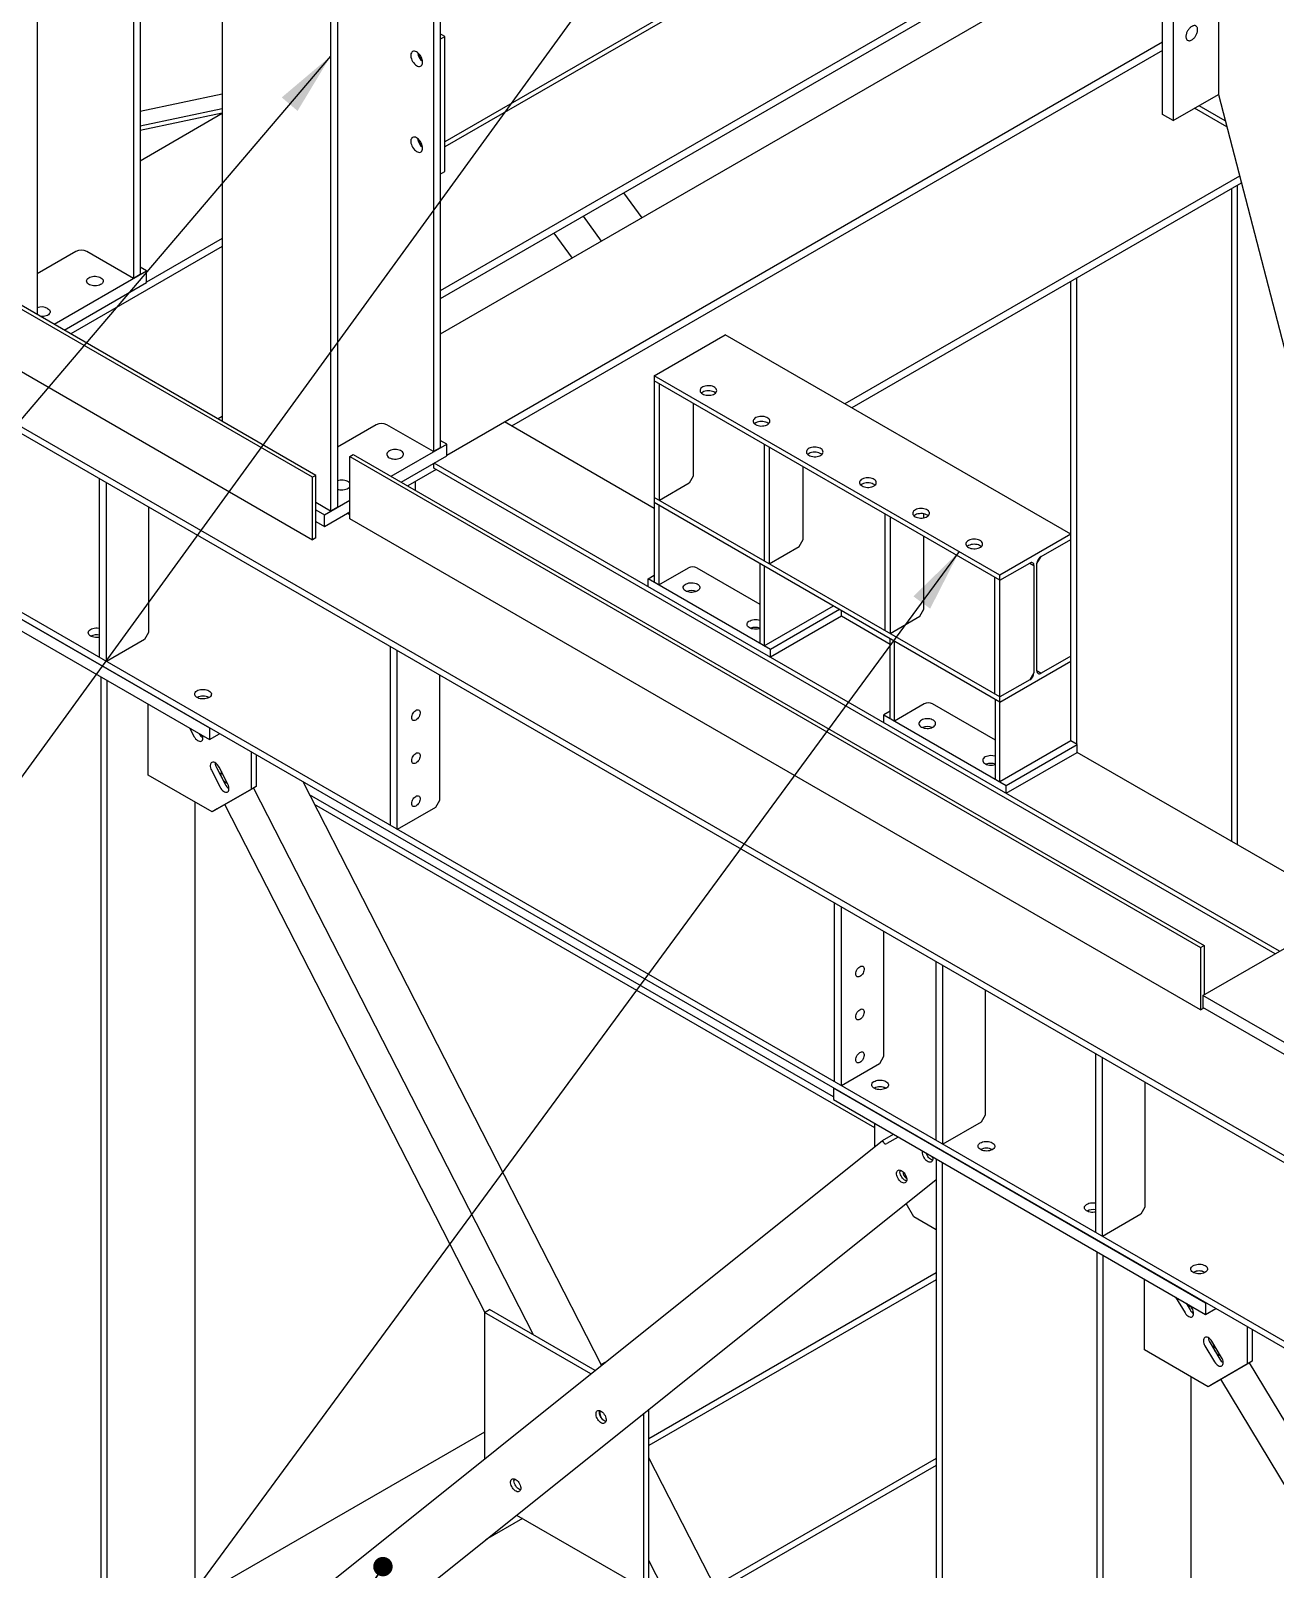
# Model space of a CAD drawing. Header units: millimetres. Extents: x 861 to 27901, y 673 to 17923.
# Drawn here: x 21557 to 22869, y 6226 to 7849 of the extents above; entities that cross this region are included whole.
import ezdxf

# ---------------------------------------------------------------- set-up
doc = ezdxf.new("R2010")
doc.units = ezdxf.units.MM
doc.header["$LTSCALE"] = 33.3
doc.layers.add('CAPA_1', color=7, linetype='Continuous')
doc.layers.add('STRUC', color=4, linetype='Continuous')
doc.dimstyles.new('SLDDIMSTYLE1', dxfattribs={"dimtxt": 0.18, "dimasz": 20.492308, "dimexe": 0, "dimexo": 0.0625, "dimgap": 0, "dimtad": 0, "dimtih": 1, "dimtoh": 1, "dimdec": 0, "dimrnd": 1e-09, "dimzin": 0, "dimdsep": 46, "dimtxsty": 'Standard', "dimblk1": 'DOT', "dimblk2": 'DOT', "dimsah": 1, "dimcen": 0.09, "dimadec": 0, "dimazin": 0, "dimtfac": 20.492308, "dimtdec": 0, "dimtofl": 0, "dimtmove": 0, "dimatfit": 3, "dimldrblk": 'DOT', "dimfxl": 1, "dimfrac": 2, "dimtolj": 1, "dimtzin": 0, "dimarcsym": 0})
doc.dimstyles.new('SLDDIMSTYLE2', dxfattribs={"dimtxt": 0.18, "dimasz": 66.6, "dimexe": 0, "dimexo": 0.0625, "dimgap": 0, "dimtad": 0, "dimtih": 1, "dimtoh": 1, "dimdec": 0, "dimrnd": 1e-09, "dimzin": 0, "dimdsep": 46, "dimtxsty": 'Standard', "dimsah": 1, "dimcen": 0.09, "dimadec": 0, "dimazin": 0, "dimtfac": 66.6, "dimtdec": 0, "dimtofl": 0, "dimtmove": 0, "dimatfit": 3, "dimfxl": 1, "dimfrac": 2, "dimtolj": 1, "dimtzin": 0, "dimarcsym": 0})

# ---------------------------------------------------------------- blocks, each defined once
blk = doc.blocks.new('_Dot')
at = {"color": 0, "linetype": 'ByBlock', "lineweight": -2}
blk.add_line((-0.5, 0), (-1, 0), dxfattribs=at)
at = {"color": 0, "linetype": 'ByBlock', "const_width": 0.5}
blk.add_lwpolyline([(-0.25, 0, 1), (0.25, 0, 1)], format="xyb", close=True, dxfattribs=at)

msp = doc.modelspace()

# ---------------------------------------------------------------- linework, layer by layer
at = {"color": 7, "linetype": 'Continuous', "lineweight": 25}
for p, q in [((22750.02, 7760.68), (22750.02, 8373.77)), ((22761.23, 8085.03), (22761.23, 7754.2)), ((22808.89, 8057.52), (22808.89, 7781.71)), ((22761.23, 7754.2), (22808.89, 7781.71)), ((22808.89, 7781.71), (22937.83, 7284.52)), ((22761.23, 7754.2), (22750.02, 7760.68)), ((22792.63, 6831.68), (22937.83, 6915.5)), ((23897.08, 6194.09), (22792.63, 6831.68)), ((22792.63, 6831.68), (22792.63, 6818.73)), ((23897.08, 6181.15), (22792.63, 6818.73))]:
    msp.add_line(p, q, dxfattribs=at)
msp.add_open_spline([(22774.69, 7842.9), (22774.71, 7843.38), (22774.76, 7844.33), (22775.12, 7845.89), (22775.69, 7847.46), (22776.47, 7848.99), (22777.41, 7850.43), (22778.48, 7851.71), (22779.64, 7852.79), (22780.85, 7853.62), (22782.07, 7854.19), (22783.23, 7854.45), (22784.3, 7854.41), (22785.24, 7854.06), (22786.02, 7853.42), (22786.59, 7852.51), (22786.94, 7851.37), (22787.06, 7850.04), (22786.94, 7848.57), (22786.59, 7847.02), (22786.02, 7845.45), (22785.24, 7843.92), (22784.3, 7842.49), (22783.23, 7841.21), (22782.07, 7840.13), (22780.85, 7839.29), (22779.64, 7838.73), (22778.48, 7838.46), (22777.41, 7838.51), (22776.47, 7838.86), (22775.69, 7839.5), (22775.12, 7840.41), (22774.76, 7841.54), (22774.71, 7842.44), (22774.69, 7842.9)], degree=3, dxfattribs=at)
at = {"layer": 'STRUC', "linetype": 'Continuous', "lineweight": 25}
for p, q in [((25497.8, 5143.12), (19890.89, 8379.92)), ((25497.8, 5150.36), (19891.45, 8386.83)), ((21563.59, 8232.85), (21563.59, 7549.67)), ((25497.8, 4954.67), (19890.89, 8191.47)), ((25497.8, 4947.44), (19891.45, 8183.91)), ((21665.1, 8174.26), (21665.1, 7587.79)), ((21672.16, 8170.18), (21672.16, 7591.87)), ((22750.02, 8168.67), (21993.43, 7731.9)), ((22750.02, 8163.24), (21993.43, 7726.47)), ((21758.8, 8119.34), (21758.8, 7436.98)), ((21873, 8053.41), (21873, 7342.42)), ((21981.57, 8004.4), (21981.57, 7405.09)), ((21988.63, 8008.47), (21988.63, 7409.17)), ((22672.01, 7969.28), (21988.63, 7574.77)), ((22750.02, 7968.4), (21988.63, 7528.87)), ((22672.01, 7960.81), (21988.63, 7566.3)), ((21880.07, 7947.43), (21880.07, 7346.5)), ((21993.43, 7843.04), (21988.63, 7845.81)), ((21988.63, 7840.28), (21993.43, 7843.04)), ((21993.43, 7700.61), (21993.43, 7843.04)), ((22750.02, 7836.79), (21995.37, 7401.15)), ((22750.02, 7828.32), (22063.75, 7432.15)), ((21853.78, 7378.04), (21169.81, 7772.88)), ((21857.34, 7380.09), (21173.37, 7774.94)), ((21672.16, 7764.2), (21758.8, 7782.58)), ((21672.16, 7748.6), (21758.8, 7766.97)), ((21672.16, 7744.19), (21758.8, 7762.56)), ((21758.8, 7761.58), (21672.16, 7711.56)), ((22817.72, 7747.67), (22783.81, 7767.24)), ((22816.06, 7754.05), (22788.51, 7769.95)), ((21169.81, 7707.11), (21853.78, 7312.26)), ((21988.63, 7697.85), (21993.43, 7700.61)), ((22831.18, 7695.77), (22415.1, 7455.58)), ((22201.41, 7651.7), (22182.15, 7678.02)), ((22833.09, 7688.4), (22422.44, 7451.34)), ((22822.6, 7682.35), (22822.6, 6994.08)), ((22828.86, 7685.97), (22828.86, 6990.46)), ((22158.69, 7627.04), (22139.43, 7653.36)), ((21758.8, 7629.96), (21678.9, 7583.84)), ((22127.95, 7609.29), (22108.69, 7635.61)), ((21604.5, 7616.19), (21563.59, 7592.57)), ((21758.8, 7621.5), (21598.99, 7529.24)), ((21665.1, 7587.79), (21615.9, 7616.19)), ((21581.41, 7539.38), (21678.9, 7595.66)), ((21678.9, 7595.66), (21672.16, 7599.55)), ((21678.9, 7583.33), (21678.9, 7595.66)), ((21592.09, 7533.22), (21678.9, 7583.33)), ((21672.16, 7591.87), (21665.1, 7587.79)), ((22653.14, 7584.52), (22653.14, 7318.16)), ((22659.41, 7588.14), (22659.41, 7096.51)), ((22214.24, 7485.22), (22289, 7528.37)), ((22653.41, 7318), (22289, 7528.37)), ((22578.65, 7274.85), (22214.24, 7485.22)), ((22214.24, 7485.22), (22214.24, 7267.18)), ((22578.65, 7269.42), (22214.24, 7479.79)), ((22219.58, 7353.71), (22219.58, 7476.71)), ((22255.32, 7456.07), (22255.32, 7379.27)), ((21758.8, 7442.09), (21754.37, 7439.54)), ((21920.98, 7433.49), (21880.07, 7409.88)), ((21981.57, 7405.09), (21932.37, 7433.49)), ((22214.24, 7345.28), (22056.42, 7436.38)), ((21995.37, 7412.97), (21988.63, 7416.86)), ((21893.17, 7400.13), (21896.73, 7402.18)), ((21893.17, 7334.35), (21893.17, 7400.13)), ((21893.17, 7400.13), (22790.19, 6882.29)), ((21896.73, 7402.18), (22793.75, 6884.35)), ((21936.71, 7379.1), (21995.37, 7412.97)), ((21947.4, 7372.94), (21995.37, 7400.63)), ((21988.63, 7409.17), (21981.57, 7405.09)), ((21995.37, 7400.63), (21995.37, 7412.97)), ((22330.15, 7412.87), (22330.15, 7289.87)), ((22335.49, 7409.79), (22335.49, 7286.79)), ((21984.29, 7386.28), (21954.29, 7368.96)), ((21981.66, 7387.8), (21981.66, 7392.71)), ((22868.81, 6875.66), (21981.66, 7387.8)), ((22873.51, 6878.37), (21982.1, 7392.97)), ((22371.23, 7312.36), (22371.23, 7389.16)), ((21629.42, 7187.84), (21629.42, 7376.29)), ((21636.54, 7183.73), (21636.54, 7372.18)), ((21857.34, 7380.09), (21853.78, 7378.04)), ((21853.78, 7312.26), (21853.78, 7378.04)), ((21857.34, 7314.31), (21857.34, 7380.09)), ((21962.5, 7364.21), (21962.5, 7373.7)), ((22251.05, 7371.87), (22219.58, 7353.71)), ((22255.32, 7379.27), (22251.05, 7371.87)), ((21873, 7342.42), (21857.34, 7351.46)), ((21866.43, 7338.53), (21893.17, 7353.97)), ((22578.65, 7146.42), (22214.24, 7356.79)), ((22578.65, 7140.99), (22214.24, 7351.36)), ((21352.87, 7340.25), (21745.31, 7113.7)), ((21681.11, 7346.45), (21681.11, 7214.4)), ((21857.34, 7343.77), (21866.43, 7338.53)), ((21866.43, 7326.19), (21893.17, 7341.63)), ((21866.43, 7326.19), (21866.43, 7338.53)), ((21880.07, 7346.5), (21873, 7342.42)), ((21893.17, 7338.46), (21890.43, 7340.05)), ((22790.19, 6816.51), (21893.17, 7334.35)), ((22218.93, 7348.65), (22218.93, 7264.47)), ((22457.39, 7339.42), (22457.39, 7216.42)), ((22462.73, 7336.33), (22462.73, 7213.33)), ((22498.48, 7335.33), (22498.48, 7339.48)), ((21352.87, 7327.92), (21745.31, 7101.37)), ((21857.34, 7331.44), (21866.43, 7326.19)), ((22653.41, 7318), (22578.65, 7274.85)), ((22653.41, 7099.97), (22653.41, 7318)), ((21857.34, 7314.31), (21853.78, 7312.26)), ((22335.49, 7286.79), (22366.96, 7304.96)), ((22366.96, 7304.96), (22371.23, 7312.36)), ((22498.48, 7238.9), (22498.48, 7315.7)), ((22621.94, 7294.41), (22653.41, 7312.58)), ((22325.45, 7287.16), (22325.45, 7202.98)), ((22578.65, 7269.42), (22610.12, 7287.59)), ((22610.12, 7287.59), (22614.39, 7285.12)), ((22614.39, 7285.12), (22614.39, 7171.98)), ((22617.67, 7287.01), (22621.94, 7294.41)), ((22617.67, 7173.88), (22617.67, 7287.01)), ((22207.72, 7270.95), (22214.24, 7274.71)), ((22336.67, 7196.51), (22207.72, 7270.95)), ((22207.72, 7262.72), (22207.72, 7270.95)), ((22218.93, 7264.47), (22250.4, 7282.64)), ((22258.95, 7282.64), (22325.45, 7244.25)), ((22330.15, 7284.45), (22330.15, 7200.27)), ((22573.31, 7149.5), (22573.31, 7272.5)), ((22578.65, 7056.81), (22578.65, 7274.85)), ((22330.15, 7200.27), (22403.06, 7242.36)), ((22409.57, 7238.6), (22336.67, 7196.51)), ((22411.43, 7231.44), (22411.43, 7237.53)), ((22494.2, 7231.5), (22498.48, 7238.9)), ((22411.43, 7231.44), (22336.67, 7188.29)), ((22462.73, 7201.82), (22411.43, 7231.44)), ((22462.73, 7213.33), (22494.2, 7231.5)), ((21676.84, 7207), (21636.54, 7183.73)), ((21681.11, 7214.4), (21676.84, 7207)), ((22462.73, 7123.73), (22462.73, 7207.91)), ((22467.43, 7121.02), (22467.43, 7205.19)), ((21936.2, 7010.74), (21936.2, 7199.19)), ((21943.32, 7006.63), (21943.32, 7195.08)), ((22336.67, 7188.29), (22336.67, 7196.51)), ((22653.41, 7189.58), (22621.94, 7171.41)), ((22578.65, 7140.99), (22653.41, 7184.15)), ((22614.39, 7171.98), (22610.12, 7164.59)), ((22621.94, 7171.41), (22617.67, 7173.88)), ((22617.67, 7173.87), (22621.94, 7171.41)), ((21630.69, 7167.54), (21630.69, 6002.22)), ((21636.95, 7163.92), (21636.95, 5998.6)), ((21987.89, 7169.35), (21987.89, 7037.3)), ((22610.12, 7164.59), (22578.65, 7146.42)), ((22498.9, 7139.18), (22467.43, 7121.02)), ((22573.95, 7100.79), (22507.45, 7139.18)), ((22573.95, 7059.53), (22573.95, 7143.7)), ((21680.71, 7064.05), (21680.71, 7138.66)), ((22462.73, 7131.25), (22456.22, 7127.49)), ((22456.22, 7127.49), (22585.16, 7053.05)), ((22456.22, 7119.27), (22456.22, 7127.49)), ((21724.61, 7113.32), (21728.95, 7104.82)), ((21745.31, 7113.7), (21745.31, 7101.37)), ((21745.31, 7113.7), (21745.32, 7113.7)), ((21745.31, 7101.37), (21756, 7107.53)), ((22653.41, 7099.97), (22578.65, 7056.81)), ((22585.16, 7053.05), (22659.92, 7096.21)), ((22659.92, 7096.21), (22653.41, 7099.97)), ((22659.92, 7087.99), (22659.92, 7096.21)), ((21789.07, 7088.44), (21789.07, 7048.94)), ((21794.41, 7085.36), (21794.41, 7052.02)), ((22585.16, 7044.83), (22659.92, 7087.99)), ((22937.83, 6927.56), (22659.92, 7087.99)), ((21747.98, 7025.21), (21680.71, 7064.05)), ((21747.25, 7069.06), (21756.4, 7051.18)), ((21752.59, 7072.14), (21761.74, 7054.26)), ((21764.58, 7054.37), (21755.44, 7072.26)), ((21789.07, 7048.94), (21747.98, 7025.21)), ((21794.41, 7052.02), (21753.32, 7028.29)), ((21794.41, 7052.02), (21789.07, 7048.94)), ((22086.92, 6473.58), (21791.77, 7050.5)), ((22158.63, 6441.57), (21843.89, 7056.8)), ((22403.01, 6724.5), (21850.8, 7043.28)), ((22585.16, 7044.83), (22585.16, 7053.05)), ((21729.8, 7035.71), (21729.8, 6126.82)), ((21753.32, 7028.29), (21747.98, 7025.21)), ((22035.4, 6497.5), (21761.45, 7032.99)), ((22446.76, 6692.01), (21856.05, 7033.02)), ((21983.62, 7029.9), (21943.32, 7006.63)), ((21987.89, 7037.3), (21983.62, 7029.9)), ((22404.33, 6740.5), (22404.33, 6928.94)), ((22411.45, 6736.39), (22411.45, 6924.83)), ((22456.02, 6899.1), (22456.02, 6767.05)), ((22790.19, 6882.29), (22793.75, 6884.35)), ((22790.19, 6882.29), (22790.19, 6816.51)), ((22793.75, 6884.35), (22793.75, 6832.33)), ((22511.37, 6678.7), (22511.37, 6867.15)), ((22518.49, 6674.59), (22518.49, 6863.04)), ((22563.06, 6837.31), (22563.06, 6705.26)), ((22790.19, 6816.51), (22793.33, 6818.33)), ((22456.02, 6767.05), (22451.75, 6759.65)), ((22679.56, 6581.61), (22679.56, 6770.06)), ((22686.68, 6577.5), (22686.68, 6765.95)), ((22451.75, 6759.65), (22411.45, 6736.39)), ((22403.01, 6734.02), (22403.01, 6734.02)), ((22403.01, 6734.02), (22795.45, 6507.47)), ((22403.01, 6734.02), (22403.01, 6721.69)), ((22731.25, 6740.21), (22731.25, 6608.16)), ((22403.01, 6721.69), (22795.45, 6495.13)), ((22563.06, 6705.26), (22558.79, 6697.86)), ((22446.76, 6672.11), (22446.76, 6696.43)), ((22454.77, 6678.51), (22466.29, 6685.16)), ((22558.79, 6697.86), (22518.49, 6674.59)), ((21654.44, 6038.16), (22454.77, 6678.51)), ((22456.13, 6676.4), (22454.77, 6678.51)), ((22471.3, 6682.26), (22459.27, 6675.32)), ((22511.37, 6659.13), (22511.37, 5493.81)), ((22517.64, 6655.51), (22517.64, 5490.19)), ((21729.9, 6012.23), (22511.37, 6637.49)), ((22487.85, 6598.1), (22479.72, 6612.17)), ((22731.25, 6608.16), (22726.98, 6600.76)), ((22511.37, 6584.52), (22487.85, 6598.1)), ((22726.98, 6600.76), (22686.68, 6577.5)), ((22680.83, 6561.31), (22680.83, 5395.99)), ((22687.09, 6557.69), (22687.09, 5392.37)), ((22511.37, 6538.9), (22208.63, 6364.13)), ((22511.37, 6531.67), (22208.63, 6356.9)), ((22730.85, 6457.82), (22730.85, 6532.43)), ((22763.84, 6513.38), (22773.82, 6496.81)), ((22774.88, 6507.01), (22779.16, 6499.9)), ((22795.45, 6507.47), (22795.46, 6507.47)), ((22795.45, 6507.47), (22795.45, 6495.13)), ((22035.12, 6497.34), (22035.06, 6342.7)), ((22035.12, 6497.34), (22040.46, 6500.42)), ((22147.31, 6432.51), (22035.12, 6497.34)), ((22151.79, 6436.1), (22040.46, 6500.42)), ((22781.13, 6501.6), (22779.46, 6504.37)), ((22795.45, 6495.13), (22806.14, 6501.3)), ((22839.21, 6482.21), (22839.21, 6442.7)), ((22844.55, 6479.13), (22844.55, 6445.79)), ((22798.12, 6418.98), (22730.85, 6457.82)), ((22794.77, 6462.06), (22804.99, 6445.08)), ((22800.11, 6465.14), (22810.33, 6448.17)), ((22812.3, 6449.86), (22802.07, 6466.84)), ((22162.66, 6444.8), (22158.28, 6442.26)), ((22839.21, 6442.7), (22798.12, 6418.98)), ((22844.55, 6445.79), (22803.46, 6422.06)), ((22844.55, 6445.79), (22839.21, 6442.7)), ((23215.9, 5823.4), (22841.85, 6444.23)), ((22779.94, 6429.48), (22779.94, 5520.58)), ((23179.39, 5816.38), (22811.63, 6426.78)), ((22803.46, 6422.06), (22798.12, 6418.98)), ((22208.57, 6209.07), (22208.64, 6395.28)), ((22203.23, 6205.99), (22203.3, 6391)), ((22035.07, 6371.14), (21729.8, 6194.91)), ((22511.37, 5752.07), (22208.62, 6343.85)), ((22511.37, 6343.22), (22277.9, 6208.44)), ((22511.37, 6335.98), (22280.76, 6202.85)), ((22075.28, 6279.92), (22036.43, 6257.49)), ((22069.01, 6283.54), (22068.91, 6283.47)), ((22069, 6283.55), (22203.23, 6205.99)), ((22490.55, 5684.6), (22208.58, 6235.76))]:
    msp.add_line(p, q, dxfattribs=at)
at = {"layer": 'STRUC', "linetype": 'Continuous', "lineweight": 25, "flags": 128}
for points in [[(21969.94, 7815.81), (21969.84, 7817.16), (21969.54, 7818.57), (21969.06, 7820.01), (21968.4, 7821.44), (21967.6, 7822.79), (21966.66, 7824.04), (21965.64, 7825.14), (21964.55, 7826.06), (21963.43, 7826.76), (21962.33, 7827.23), (21961.26, 7827.44), (21960.28, 7827.4), (21959.41, 7827.1), (21958.67, 7826.55), (21958.1, 7825.77), (21957.71, 7824.79), (21957.51, 7823.64), (21957.51, 7822.35), (21957.71, 7820.96), (21958.1, 7819.53), (21958.67, 7818.09), (21959.41, 7816.7), (21960.28, 7815.39), (21961.26, 7814.21), (21962.33, 7813.2), (21963.43, 7812.39), (21964.55, 7811.8), (21965.64, 7811.46), (21966.66, 7811.37), (21967.6, 7811.54), (21968.4, 7811.97), (21969.06, 7812.63), (21969.54, 7813.52), (21969.84, 7814.59), (21969.94, 7815.81)], [(21969.94, 7725.18), (21969.84, 7726.52), (21969.54, 7727.94), (21969.06, 7729.38), (21968.4, 7730.8), (21967.6, 7732.16), (21966.66, 7733.41), (21965.64, 7734.51), (21964.55, 7735.42), (21963.43, 7736.12), (21962.33, 7736.59), (21961.26, 7736.8), (21960.28, 7736.76), (21959.41, 7736.46), (21958.67, 7735.91), (21958.1, 7735.14), (21957.71, 7734.16), (21957.51, 7733), (21957.51, 7731.71), (21957.71, 7730.33), (21958.1, 7728.89), (21958.67, 7727.46), (21959.41, 7726.06), (21960.28, 7724.75), (21961.26, 7723.57), (21962.33, 7722.56), (21963.43, 7721.75), (21964.55, 7721.16), (21965.64, 7720.82), (21966.66, 7720.74), (21967.6, 7720.91), (21968.4, 7721.33), (21969.06, 7722), (21969.54, 7722.88), (21969.84, 7723.95), (21969.94, 7725.18)], [(21630.75, 7588.58), (21631.76, 7587.88), (21632.54, 7587.09), (21633.06, 7586.23), (21633.31, 7585.32), (21633.27, 7584.41), (21632.96, 7583.52), (21632.37, 7582.67), (21631.53, 7581.9), (21630.46, 7581.23), (21629.2, 7580.68), (21627.8, 7580.26), (21626.28, 7580), (21624.72, 7579.9), (21623.14, 7579.96), (21621.61, 7580.18), (21620.17, 7580.56), (21618.87, 7581.08), (21617.75, 7581.72), (21616.85, 7582.47), (21616.2, 7583.3), (21615.82, 7584.19), (21615.71, 7585.1), (21615.89, 7586), (21616.34, 7586.88), (21617.06, 7587.69), (21618.01, 7588.41), (21619.18, 7589.03), (21620.52, 7589.51), (21621.98, 7589.85), (21623.53, 7590.04), (21625.11, 7590.06), (21626.67, 7589.91), (21628.16, 7589.61), (21629.53, 7589.16), (21630.75, 7588.58)], [(21574.68, 7556.21), (21575.7, 7555.51), (21576.48, 7554.72), (21577, 7553.86), (21577.24, 7552.96), (21577.21, 7552.05), (21576.89, 7551.16), (21576.3, 7550.31), (21575.46, 7549.54), (21574.4, 7548.86), (21573.14, 7548.31), (21571.73, 7547.9), (21570.22, 7547.64), (21568.65, 7547.53), (21567.21, 7547.58)], [(22265.01, 7465.98), (22266.22, 7465.39), (22267.59, 7464.94), (22269.08, 7464.64), (22270.64, 7464.5), (22272.22, 7464.52), (22273.77, 7464.7), (22275.24, 7465.04), (22276.57, 7465.53), (22277.74, 7466.14), (22278.7, 7466.87), (22279.41, 7467.68), (22279.87, 7468.56), (22280.05, 7469.46), (22279.94, 7470.37), (22279.55, 7471.26), (22278.9, 7472.09), (22278, 7472.84), (22276.88, 7473.48), (22275.59, 7474), (22274.15, 7474.38), (22272.62, 7474.6), (22271.04, 7474.66), (22269.47, 7474.56), (22267.96, 7474.3), (22266.55, 7473.88), (22265.29, 7473.33), (22264.23, 7472.66), (22263.39, 7471.88), (22262.8, 7471.04), (22262.48, 7470.15), (22262.45, 7469.23), (22262.69, 7468.33), (22263.22, 7467.47), (22264, 7466.68), (22265.01, 7465.98)], [(22278.69, 7466.86), (22278, 7467.41), (22276.88, 7468.05), (22275.59, 7468.57), (22274.15, 7468.95), (22272.62, 7469.17), (22271.04, 7469.23), (22269.47, 7469.13), (22267.96, 7468.87), (22266.55, 7468.46), (22265.29, 7467.9), (22264.23, 7467.23), (22263.78, 7466.86)], [(22321.07, 7433.61), (22322.28, 7433.03), (22323.66, 7432.58), (22325.15, 7432.28), (22326.71, 7432.14), (22328.29, 7432.16), (22329.83, 7432.34), (22331.3, 7432.68), (22332.64, 7433.16), (22333.8, 7433.78), (22334.76, 7434.5), (22335.48, 7435.32), (22335.93, 7436.19), (22336.11, 7437.1), (22336, 7438.01), (22335.62, 7438.89), (22334.96, 7439.72), (22334.06, 7440.47), (22332.95, 7441.12), (22331.65, 7441.63), (22330.21, 7442.01), (22328.68, 7442.23), (22327.1, 7442.3), (22325.53, 7442.19), (22324.02, 7441.93), (22322.61, 7441.52), (22321.36, 7440.97), (22320.29, 7440.29), (22319.45, 7439.52), (22318.86, 7438.67), (22318.55, 7437.78), (22318.51, 7436.87), (22318.76, 7435.97), (22319.28, 7435.11), (22320.06, 7434.31), (22321.07, 7433.61)], [(22334.75, 7434.5), (22334.06, 7435.04), (22332.95, 7435.69), (22331.65, 7436.21), (22330.21, 7436.59), (22328.68, 7436.81), (22327.1, 7436.87), (22325.53, 7436.77), (22324.02, 7436.51), (22322.61, 7436.09), (22321.36, 7435.54), (22320.29, 7434.87), (22319.85, 7434.5)], [(21934.76, 7398.69), (21935.98, 7398.1), (21937.35, 7397.65), (21938.84, 7397.35), (21940.4, 7397.21), (21941.98, 7397.23), (21943.53, 7397.41), (21944.99, 7397.75), (21946.33, 7398.24), (21947.5, 7398.85), (21948.45, 7399.58), (21949.17, 7400.39), (21949.62, 7401.27), (21949.8, 7402.17), (21949.69, 7403.08), (21949.31, 7403.97), (21948.66, 7404.8), (21947.76, 7405.55), (21946.64, 7406.19), (21945.34, 7406.71), (21943.9, 7407.09), (21942.37, 7407.31), (21940.8, 7407.37), (21939.23, 7407.27), (21937.71, 7407.01), (21936.31, 7406.59), (21935.05, 7406.04), (21933.98, 7405.37), (21933.14, 7404.59), (21932.55, 7403.75), (21932.24, 7402.85), (21932.2, 7401.94), (21932.45, 7401.04), (21932.97, 7400.18), (21933.75, 7399.39), (21934.76, 7398.69)], [(22377.13, 7401.25), (22378.35, 7400.67), (22379.72, 7400.22), (22381.21, 7399.91), (22382.77, 7399.77), (22384.35, 7399.79), (22385.9, 7399.97), (22387.36, 7400.31), (22388.7, 7400.8), (22389.87, 7401.41), (22390.82, 7402.14), (22391.54, 7402.95), (22392, 7403.83), (22392.17, 7404.73), (22392.07, 7405.64), (22391.68, 7406.53), (22391.03, 7407.36), (22390.13, 7408.11), (22389.01, 7408.75), (22387.71, 7409.27), (22386.27, 7409.65), (22384.74, 7409.87), (22383.17, 7409.93), (22381.6, 7409.83), (22380.08, 7409.57), (22378.68, 7409.15), (22377.42, 7408.6), (22376.35, 7407.93), (22375.51, 7407.16), (22374.93, 7406.31), (22374.61, 7405.42), (22374.57, 7404.5), (22374.82, 7403.6), (22375.34, 7402.74), (22376.12, 7401.95), (22377.13, 7401.25)], [(22390.82, 7402.13), (22390.13, 7402.68), (22389.01, 7403.32), (22387.71, 7403.84), (22386.27, 7404.22), (22384.74, 7404.44), (22383.17, 7404.5), (22381.6, 7404.4), (22380.08, 7404.14), (22378.68, 7403.73), (22377.42, 7403.17), (22376.35, 7402.5), (22375.91, 7402.13)], [(21893.17, 7371.71), (21892.59, 7372.43), (21891.69, 7373.18), (21890.58, 7373.83), (21889.28, 7374.34), (21887.84, 7374.72), (21886.31, 7374.94), (21884.73, 7375.01), (21883.16, 7374.9), (21881.65, 7374.64), (21880.24, 7374.23), (21880.07, 7374.16)], [(21880.07, 7365.68), (21881.29, 7365.29), (21882.78, 7364.99), (21884.34, 7364.85), (21885.92, 7364.87), (21887.46, 7365.05), (21888.93, 7365.39), (21890.27, 7365.87), (21891.43, 7366.49), (21892.39, 7367.21), (21893.11, 7368.03), (21893.17, 7368.13)], [(22433.2, 7368.88), (22434.41, 7368.3), (22435.78, 7367.85), (22437.28, 7367.55), (22438.84, 7367.41), (22440.41, 7367.43), (22441.96, 7367.61), (22443.43, 7367.95), (22444.77, 7368.43), (22445.93, 7369.05), (22446.89, 7369.78), (22447.61, 7370.59), (22448.06, 7371.46), (22448.24, 7372.37), (22448.13, 7373.28), (22447.74, 7374.16), (22447.09, 7374.99), (22446.19, 7375.74), (22445.07, 7376.39), (22443.78, 7376.91), (22442.34, 7377.28), (22440.81, 7377.51), (22439.23, 7377.57), (22437.66, 7377.46), (22436.15, 7377.2), (22434.74, 7376.79), (22433.48, 7376.24), (22432.42, 7375.56), (22431.58, 7374.79), (22430.99, 7373.94), (22430.67, 7373.05), (22430.64, 7372.14), (22430.88, 7371.24), (22431.41, 7370.38), (22432.19, 7369.58), (22433.2, 7368.88)], [(22446.88, 7369.77), (22446.19, 7370.31), (22445.07, 7370.96), (22443.78, 7371.48), (22442.34, 7371.86), (22440.81, 7372.08), (22439.23, 7372.14), (22437.66, 7372.04), (22436.15, 7371.78), (22434.74, 7371.36), (22433.48, 7370.81), (22432.42, 7370.14), (22431.98, 7369.77)], [(22489.26, 7336.52), (22490.47, 7335.94), (22491.85, 7335.49), (22493.34, 7335.18), (22494.9, 7335.04), (22496.48, 7335.06), (22498.03, 7335.25), (22499.49, 7335.58), (22500.83, 7336.07), (22501.99, 7336.69), (22502.95, 7337.41), (22503.67, 7338.22), (22504.12, 7339.1), (22504.3, 7340), (22504.19, 7340.91), (22503.81, 7341.8), (22503.15, 7342.63), (22502.25, 7343.38), (22501.14, 7344.02), (22499.84, 7344.54), (22498.4, 7344.92), (22496.87, 7345.14), (22495.29, 7345.2), (22493.72, 7345.1), (22492.21, 7344.84), (22490.8, 7344.42), (22489.55, 7343.87), (22488.48, 7343.2), (22487.64, 7342.43), (22487.05, 7341.58), (22486.74, 7340.69), (22486.7, 7339.77), (22486.95, 7338.87), (22487.47, 7338.01), (22488.25, 7337.22), (22489.26, 7336.52)], [(22502.94, 7337.4), (22502.25, 7337.95), (22501.14, 7338.59), (22499.84, 7339.11), (22498.4, 7339.49), (22496.87, 7339.71), (22495.29, 7339.78), (22493.72, 7339.67), (22492.21, 7339.41), (22490.8, 7339), (22489.55, 7338.44), (22488.48, 7337.77), (22488.04, 7337.4)], [(22545.32, 7304.16), (22546.54, 7303.57), (22547.91, 7303.12), (22549.4, 7302.82), (22550.96, 7302.68), (22552.54, 7302.7), (22554.09, 7302.88), (22555.55, 7303.22), (22556.89, 7303.71), (22558.06, 7304.32), (22559.02, 7305.05), (22559.73, 7305.86), (22560.19, 7306.73), (22560.36, 7307.64), (22560.26, 7308.55), (22559.87, 7309.43), (22559.22, 7310.26), (22558.32, 7311.01), (22557.2, 7311.66), (22555.9, 7312.18), (22554.46, 7312.55), (22552.93, 7312.78), (22551.36, 7312.84), (22549.79, 7312.73), (22548.27, 7312.47), (22546.87, 7312.06), (22545.61, 7311.51), (22544.54, 7310.83), (22543.7, 7310.06), (22543.12, 7309.21), (22542.8, 7308.32), (22542.76, 7307.41), (22543.01, 7306.51), (22543.53, 7305.65), (22544.31, 7304.86), (22545.32, 7304.16)], [(22559.01, 7305.04), (22558.32, 7305.59), (22557.2, 7306.23), (22555.9, 7306.75), (22554.46, 7307.13), (22552.93, 7307.35), (22551.36, 7307.41), (22549.79, 7307.31), (22548.27, 7307.05), (22546.87, 7306.63), (22545.61, 7306.08), (22544.54, 7305.41), (22544.1, 7305.04)], [(22259.74, 7258.18), (22258.53, 7257.6), (22257.15, 7257.15), (22255.66, 7256.85), (22254.1, 7256.7), (22252.52, 7256.72), (22250.98, 7256.91), (22249.51, 7257.25), (22248.17, 7257.73), (22247.01, 7258.35), (22246.05, 7259.07), (22245.33, 7259.89), (22244.88, 7260.76), (22244.7, 7261.66), (22244.81, 7262.57), (22245.19, 7263.46), (22245.85, 7264.29), (22246.75, 7265.04), (22247.86, 7265.68), (22249.16, 7266.2), (22250.6, 7266.58), (22252.13, 7266.8), (22253.71, 7266.86), (22255.28, 7266.76), (22256.79, 7266.5), (22258.2, 7266.09), (22259.45, 7265.53), (22260.52, 7264.86), (22261.36, 7264.09), (22261.95, 7263.24), (22262.26, 7262.35), (22262.3, 7261.44), (22262.05, 7260.54), (22261.53, 7259.68), (22260.75, 7258.88), (22259.74, 7258.18)], [(22325.45, 7218.63), (22324.43, 7218.31), (22322.94, 7218.01), (22321.38, 7217.87), (22319.8, 7217.89), (22318.25, 7218.07), (22316.79, 7218.41), (22315.45, 7218.89), (22314.28, 7219.51), (22313.33, 7220.23), (22312.61, 7221.05), (22312.15, 7221.92), (22311.98, 7222.83), (22312.08, 7223.74), (22312.47, 7224.62), (22313.12, 7225.45), (22314.02, 7226.2), (22315.14, 7226.85), (22316.44, 7227.36), (22317.88, 7227.74), (22319.41, 7227.96), (22320.98, 7228.03), (22322.55, 7227.92), (22324.07, 7227.66), (22325.45, 7227.26)], [(21629.42, 7209.32), (21628.12, 7209.1), (21626.55, 7209), (21624.97, 7209.06), (21623.44, 7209.28), (21622, 7209.66), (21620.7, 7210.18), (21619.59, 7210.82), (21618.69, 7211.57), (21618.03, 7212.4), (21617.65, 7213.29), (21617.54, 7214.2), (21617.72, 7215.1), (21618.17, 7215.98), (21618.89, 7216.79), (21619.85, 7217.52), (21621.01, 7218.13), (21622.35, 7218.62), (21623.82, 7218.96), (21625.36, 7219.14), (21626.94, 7219.16), (21628.5, 7219.02), (21629.42, 7218.85)], [(21744.71, 7152.95), (21745.72, 7152.25), (21746.5, 7151.46), (21747.02, 7150.6), (21747.27, 7149.7), (21747.23, 7148.79), (21746.92, 7147.89), (21746.33, 7147.05), (21745.49, 7146.27), (21744.42, 7145.6), (21743.17, 7145.05), (21741.76, 7144.63), (21740.24, 7144.37), (21738.68, 7144.27), (21737.1, 7144.33), (21735.57, 7144.55), (21734.13, 7144.93), (21732.83, 7145.45), (21731.71, 7146.1), (21730.81, 7146.84), (21730.16, 7147.68), (21729.78, 7148.56), (21729.67, 7149.47), (21729.85, 7150.38), (21730.3, 7151.25), (21731.02, 7152.06), (21731.97, 7152.79), (21733.14, 7153.4), (21734.48, 7153.89), (21735.94, 7154.23), (21737.49, 7154.41), (21739.07, 7154.43), (21740.63, 7154.29), (21742.12, 7153.99), (21743.5, 7153.54), (21744.71, 7152.95)], [(21958.49, 7124.6), (21958.6, 7125.76), (21958.9, 7126.99), (21959.4, 7128.23), (21960.06, 7129.42), (21960.86, 7130.5), (21961.75, 7131.43), (21962.7, 7132.16), (21963.66, 7132.65), (21964.59, 7132.89), (21965.44, 7132.86), (21966.17, 7132.56), (21966.76, 7132.02), (21967.16, 7131.24), (21967.37, 7130.27), (21967.37, 7129.16), (21967.16, 7127.96), (21966.76, 7126.72), (21966.17, 7125.5), (21965.44, 7124.35), (21964.59, 7123.34), (21963.66, 7122.51), (21962.7, 7121.9), (21961.75, 7121.53), (21960.86, 7121.42), (21960.06, 7121.59), (21959.4, 7122.01), (21958.9, 7122.68), (21958.6, 7123.55), (21958.49, 7124.6)], [(22495.78, 7121.92), (22494.76, 7121.22), (22493.99, 7120.43), (22493.46, 7119.57), (22493.22, 7118.67), (22493.25, 7117.75), (22493.57, 7116.86), (22494.16, 7116.01), (22495, 7115.24), (22496.06, 7114.57), (22497.32, 7114.02), (22498.73, 7113.6), (22500.24, 7113.34), (22501.81, 7113.24), (22503.39, 7113.3), (22504.92, 7113.52), (22506.36, 7113.9), (22507.65, 7114.42), (22508.77, 7115.06), (22509.67, 7115.81), (22510.32, 7116.64), (22510.71, 7117.53), (22510.82, 7118.44), (22510.64, 7119.34), (22510.18, 7120.22), (22509.47, 7121.03), (22508.51, 7121.76), (22507.34, 7122.37), (22506.01, 7122.86), (22504.54, 7123.2), (22502.99, 7123.38), (22501.41, 7123.4), (22499.85, 7123.26), (22498.36, 7122.95), (22496.99, 7122.5), (22495.78, 7121.92)], [(21728.95, 7104.82), (21729.7, 7103.55), (21730.58, 7102.38), (21731.55, 7101.37), (21732.58, 7100.55), (21733.63, 7099.96), (21734.65, 7099.62), (21735.61, 7099.53), (21736.48, 7099.72), (21737.21, 7100.16), (21737.78, 7100.84), (21738.17, 7101.74), (21738.37, 7102.81), (21738.36, 7104.03), (21738.14, 7105.33), (21738.09, 7105.54)], [(21755.44, 7072.26), (21754.69, 7073.53), (21753.81, 7074.7), (21752.84, 7075.71), (21751.81, 7076.53), (21750.76, 7077.12), (21749.74, 7077.47), (21748.78, 7077.55), (21747.91, 7077.36), (21747.18, 7076.92), (21746.61, 7076.24), (21746.22, 7075.34), (21746.02, 7074.27), (21746.04, 7073.05), (21746.25, 7071.75), (21746.66, 7070.4), (21747.25, 7069.06)], [(21958.49, 7079.28), (21958.6, 7080.44), (21958.9, 7081.67), (21959.4, 7082.91), (21960.06, 7084.1), (21960.86, 7085.18), (21961.75, 7086.11), (21962.7, 7086.84), (21963.66, 7087.33), (21964.59, 7087.57), (21965.44, 7087.54), (21966.17, 7087.25), (21966.76, 7086.7), (21967.16, 7085.92), (21967.37, 7084.96), (21967.37, 7083.85), (21967.16, 7082.64), (21966.76, 7081.4), (21966.17, 7080.18), (21965.44, 7079.04), (21964.59, 7078.02), (21963.66, 7077.19), (21962.7, 7076.58), (21961.75, 7076.21), (21960.86, 7076.1), (21960.06, 7076.27), (21959.4, 7076.69), (21958.9, 7077.36), (21958.6, 7078.23), (21958.49, 7079.28)], [(22563.05, 7083.08), (22562.04, 7082.38), (22561.26, 7081.59), (22560.74, 7080.73), (22560.49, 7079.83), (22560.53, 7078.92), (22560.84, 7078.02), (22561.43, 7077.18), (22562.27, 7076.4), (22563.34, 7075.73), (22564.6, 7075.18), (22566, 7074.77), (22567.52, 7074.5), (22569.09, 7074.4), (22570.66, 7074.46), (22572.19, 7074.69), (22573.63, 7075.06), (22573.95, 7075.17)], [(21756.4, 7051.18), (21757.15, 7049.9), (21758.02, 7048.73), (21759, 7047.72), (21760.02, 7046.9), (21761.07, 7046.31), (21762.1, 7045.97), (21763.06, 7045.89), (21763.92, 7046.07), (21764.66, 7046.51), (21765.23, 7047.19), (21765.62, 7048.09), (21765.81, 7049.16), (21765.8, 7050.38), (21765.59, 7051.69), (21765.18, 7053.04), (21764.58, 7054.37)], [(21958.49, 7033.96), (21958.6, 7035.13), (21958.9, 7036.36), (21959.4, 7037.59), (21960.06, 7038.78), (21960.86, 7039.87), (21961.75, 7040.79), (21962.7, 7041.52), (21963.66, 7042.02), (21964.59, 7042.25), (21965.44, 7042.22), (21966.17, 7041.93), (21966.76, 7041.38), (21967.16, 7040.6), (21967.37, 7039.64), (21967.37, 7038.53), (21967.16, 7037.32), (21966.76, 7036.08), (21966.17, 7034.86), (21965.44, 7033.72), (21964.59, 7032.71), (21963.66, 7031.87), (21962.7, 7031.26), (21961.75, 7030.89), (21960.86, 7030.79), (21960.06, 7030.95), (21959.4, 7031.37), (21958.9, 7032.04), (21958.6, 7032.92), (21958.49, 7033.96)], [(22426.62, 6854.35), (22426.73, 6855.52), (22427.03, 6856.75), (22427.53, 6857.98), (22428.19, 6859.17), (22428.99, 6860.26), (22429.88, 6861.18), (22430.83, 6861.91), (22431.79, 6862.41), (22432.72, 6862.64), (22433.57, 6862.61), (22434.3, 6862.32), (22434.89, 6861.77), (22435.29, 6860.99), (22435.5, 6860.03), (22435.5, 6858.92), (22435.29, 6857.71), (22434.89, 6856.47), (22434.3, 6855.25), (22433.57, 6854.11), (22432.72, 6853.1), (22431.79, 6852.26), (22430.83, 6851.65), (22429.88, 6851.28), (22428.99, 6851.18), (22428.19, 6851.34), (22427.53, 6851.76), (22427.03, 6852.43), (22426.73, 6853.31), (22426.62, 6854.35)], [(22426.62, 6809.03), (22426.73, 6810.2), (22427.03, 6811.43), (22427.53, 6812.67), (22428.19, 6813.86), (22428.99, 6814.94), (22429.88, 6815.87), (22430.83, 6816.59), (22431.79, 6817.09), (22432.72, 6817.33), (22433.57, 6817.3), (22434.3, 6817), (22434.89, 6816.45), (22435.29, 6815.68), (22435.5, 6814.71), (22435.5, 6813.6), (22435.29, 6812.4), (22434.89, 6811.15), (22434.3, 6809.93), (22433.57, 6808.79), (22432.72, 6807.78), (22431.79, 6806.95), (22430.83, 6806.33), (22429.88, 6805.96), (22428.99, 6805.86), (22428.19, 6806.02), (22427.53, 6806.45), (22427.03, 6807.11), (22426.73, 6807.99), (22426.62, 6809.03)], [(22426.62, 6763.71), (22426.73, 6764.88), (22427.03, 6766.11), (22427.53, 6767.35), (22428.19, 6768.54), (22428.99, 6769.62), (22429.88, 6770.55), (22430.83, 6771.28), (22431.79, 6771.77), (22432.72, 6772.01), (22433.57, 6771.98), (22434.3, 6771.68), (22434.89, 6771.13), (22435.29, 6770.36), (22435.5, 6769.39), (22435.5, 6768.28), (22435.29, 6767.08), (22434.89, 6765.84), (22434.3, 6764.61), (22433.57, 6763.47), (22432.72, 6762.46), (22431.79, 6761.63), (22430.83, 6761.01), (22429.88, 6760.64), (22428.99, 6760.54), (22428.19, 6760.7), (22427.53, 6761.13), (22427.03, 6761.79), (22426.73, 6762.67), (22426.62, 6763.71)], [(22458.46, 6740.91), (22459.48, 6740.21), (22460.25, 6739.42), (22460.78, 6738.56), (22461.02, 6737.66), (22460.99, 6736.74), (22460.67, 6735.85), (22460.08, 6735), (22459.24, 6734.23), (22458.18, 6733.56), (22456.92, 6733.01), (22455.51, 6732.59), (22454, 6732.33), (22452.43, 6732.23), (22450.85, 6732.29), (22449.32, 6732.51), (22447.88, 6732.89), (22446.59, 6733.41), (22445.47, 6734.05), (22444.57, 6734.8), (22443.92, 6735.63), (22443.53, 6736.52), (22443.42, 6737.43), (22443.6, 6738.33), (22444.06, 6739.21), (22444.77, 6740.02), (22445.73, 6740.74), (22446.9, 6741.36), (22448.23, 6741.84), (22449.7, 6742.18), (22451.25, 6742.37), (22452.83, 6742.39), (22454.39, 6742.24), (22455.88, 6741.94), (22457.25, 6741.49), (22458.46, 6740.91)], [(22570.59, 6676.18), (22571.6, 6675.48), (22572.38, 6674.69), (22572.9, 6673.83), (22573.15, 6672.93), (22573.11, 6672.01), (22572.8, 6671.12), (22572.21, 6670.27), (22571.37, 6669.5), (22570.3, 6668.83), (22569.05, 6668.28), (22567.64, 6667.86), (22566.13, 6667.6), (22564.56, 6667.5), (22562.98, 6667.56), (22561.45, 6667.78), (22560.01, 6668.16), (22558.71, 6668.68), (22557.6, 6669.32), (22556.7, 6670.07), (22556.04, 6670.9), (22555.66, 6671.79), (22555.55, 6672.7), (22555.73, 6673.6), (22556.18, 6674.48), (22556.9, 6675.29), (22557.86, 6676.01), (22559.02, 6676.63), (22560.36, 6677.12), (22561.83, 6677.45), (22563.37, 6677.64), (22564.95, 6677.66), (22566.51, 6677.52), (22568, 6677.21), (22569.38, 6676.76), (22570.59, 6676.18)], [(22506.55, 6656.27), (22505.8, 6655.86), (22504.92, 6655.7), (22503.95, 6655.81), (22502.92, 6656.18), (22501.87, 6656.8), (22500.85, 6657.64), (22499.89, 6658.67), (22499.02, 6659.85), (22498.29, 6661.13), (22497.72, 6662.48), (22497.33, 6663.82), (22497.13, 6665.12), (22497.15, 6666.33), (22497.32, 6667.24)], [(22507.56, 6657.85), (22507.51, 6657.87), (22506.48, 6658.24), (22505.43, 6658.85), (22504.41, 6659.69), (22503.45, 6660.72), (22502.58, 6661.9), (22501.85, 6663.19), (22501.28, 6664.53), (22501.1, 6665.06)], [(22507.59, 6661.31), (22507.77, 6660.06), (22507.76, 6658.86), (22507.55, 6657.8), (22507.14, 6656.93), (22506.55, 6656.27)], [(22479.1, 6634.31), (22478.35, 6633.9), (22477.48, 6633.74), (22476.5, 6633.85), (22475.48, 6634.22), (22474.43, 6634.84), (22473.4, 6635.68), (22472.44, 6636.71), (22471.58, 6637.89), (22470.84, 6639.17), (22470.27, 6640.52), (22469.88, 6641.86), (22469.69, 6643.16), (22469.7, 6644.37), (22469.91, 6645.43), (22470.33, 6646.3), (22470.92, 6646.96), (22471.66, 6647.37), (22472.54, 6647.53), (22473.51, 6647.42), (22474.54, 6647.05), (22475.59, 6646.43), (22476.61, 6645.59), (22477.57, 6644.56), (22478.44, 6643.38), (22479.17, 6642.09), (22479.74, 6640.75), (22480.13, 6639.4), (22480.33, 6638.1), (22480.32, 6636.9), (22480.1, 6635.84), (22479.69, 6634.97), (22479.1, 6634.31)], [(22480.12, 6635.89), (22480.06, 6635.91), (22479.04, 6636.28), (22477.99, 6636.89), (22476.96, 6637.73), (22476, 6638.76), (22475.14, 6639.94), (22474.4, 6641.23), (22473.83, 6642.57), (22473.44, 6643.92), (22473.25, 6645.22), (22473.26, 6646.42), (22473.46, 6647.43)], [(22679.56, 6603.09), (22678.25, 6602.87), (22676.68, 6602.77), (22675.11, 6602.83), (22673.58, 6603.05), (22672.14, 6603.43), (22670.84, 6603.95), (22669.72, 6604.59), (22668.82, 6605.34), (22668.17, 6606.17), (22667.78, 6607.06), (22667.68, 6607.97), (22667.86, 6608.87), (22668.31, 6609.75), (22669.03, 6610.56), (22669.98, 6611.29), (22671.15, 6611.9), (22672.49, 6612.39), (22673.95, 6612.73), (22675.5, 6612.91), (22677.08, 6612.93), (22678.64, 6612.79), (22679.56, 6612.62)], [(22794.84, 6546.72), (22795.86, 6546.02), (22796.64, 6545.23), (22797.16, 6544.37), (22797.4, 6543.47), (22797.37, 6542.55), (22797.05, 6541.66), (22796.46, 6540.82), (22795.62, 6540.04), (22794.56, 6539.37), (22793.3, 6538.82), (22791.89, 6538.4), (22790.38, 6538.14), (22788.81, 6538.04), (22787.24, 6538.1), (22785.7, 6538.32), (22784.27, 6538.7), (22782.97, 6539.22), (22781.85, 6539.86), (22780.95, 6540.61), (22780.3, 6541.44), (22779.91, 6542.33), (22779.81, 6543.24), (22779.98, 6544.14), (22780.44, 6545.02), (22781.15, 6545.83), (22782.11, 6546.56), (22783.28, 6547.17), (22784.61, 6547.66), (22786.08, 6548), (22787.63, 6548.18), (22789.21, 6548.2), (22790.77, 6548.06), (22792.26, 6547.76), (22793.63, 6547.31), (22794.84, 6546.72)], [(22773.82, 6496.81), (22774.65, 6495.6), (22775.59, 6494.52), (22776.6, 6493.62), (22777.65, 6492.94), (22778.69, 6492.5), (22779.68, 6492.32), (22780.58, 6492.4), (22781.37, 6492.74), (22782.01, 6493.33), (22782.47, 6494.15), (22782.74, 6495.16), (22782.81, 6496.32), (22782.68, 6497.6), (22782.34, 6498.94), (22781.82, 6500.29), (22781.13, 6501.6)], [(22802.07, 6466.84), (22801.24, 6468.05), (22800.3, 6469.13), (22799.29, 6470.03), (22798.25, 6470.71), (22797.21, 6471.15), (22796.22, 6471.33), (22795.31, 6471.25), (22794.52, 6470.91), (22793.88, 6470.32), (22793.42, 6469.51), (22793.15, 6468.49), (22793.08, 6467.33), (22793.22, 6466.05), (22793.55, 6464.71), (22794.08, 6463.36), (22794.77, 6462.06)], [(22804.99, 6445.08), (22805.82, 6443.87), (22806.76, 6442.79), (22807.77, 6441.89), (22808.82, 6441.21), (22809.85, 6440.77), (22810.85, 6440.58), (22811.75, 6440.67), (22812.54, 6441.01), (22813.18, 6441.6), (22813.64, 6442.41), (22813.91, 6443.43), (22813.98, 6444.59), (22813.85, 6445.87), (22813.51, 6447.21), (22812.99, 6448.56), (22812.3, 6449.86)], [(22162.21, 6380.76), (22161.46, 6380.35), (22160.59, 6380.19), (22159.61, 6380.3), (22158.59, 6380.67), (22157.54, 6381.29), (22156.51, 6382.13), (22155.55, 6383.16), (22154.69, 6384.34), (22153.96, 6385.63), (22153.38, 6386.97), (22152.99, 6388.32), (22152.8, 6389.62), (22152.81, 6390.82), (22153.02, 6391.88), (22153.44, 6392.75), (22154.03, 6393.41), (22154.77, 6393.82), (22155.65, 6393.98), (22156.62, 6393.87), (22157.65, 6393.5), (22158.7, 6392.88), (22159.72, 6392.04), (22160.68, 6391.01), (22161.55, 6389.83), (22162.28, 6388.54), (22162.85, 6387.2), (22163.24, 6385.86), (22163.44, 6384.56), (22163.43, 6383.35), (22163.21, 6382.29), (22162.8, 6381.42), (22162.21, 6380.76)], [(22163.23, 6382.35), (22163.17, 6382.36), (22162.15, 6382.73), (22161.1, 6383.35), (22160.07, 6384.19), (22159.11, 6385.22), (22158.25, 6386.4), (22157.52, 6387.68), (22156.94, 6389.03), (22156.55, 6390.37), (22156.36, 6391.67), (22156.37, 6392.87), (22156.57, 6393.88)], [(22157.37, 6393.62), (22157.08, 6392.95), (22156.86, 6391.89), (22156.85, 6390.69), (22157.04, 6389.39), (22157.43, 6388.04), (22158, 6386.7), (22158.73, 6385.41), (22159.5, 6384.35)], [(22072.16, 6308.72), (22071.42, 6308.3), (22070.54, 6308.15), (22069.57, 6308.26), (22068.54, 6308.63), (22067.49, 6309.24), (22066.47, 6310.08), (22065.51, 6311.11), (22064.64, 6312.29), (22063.91, 6313.58), (22063.34, 6314.92), (22062.95, 6316.27), (22062.75, 6317.57), (22062.76, 6318.77), (22062.98, 6319.83), (22063.39, 6320.71), (22063.98, 6321.36), (22064.73, 6321.78), (22065.6, 6321.93), (22066.58, 6321.82), (22067.6, 6321.45), (22068.65, 6320.84), (22069.68, 6320), (22070.64, 6318.97), (22071.5, 6317.78), (22072.24, 6316.5), (22072.81, 6315.16), (22073.2, 6313.81), (22073.39, 6312.51), (22073.38, 6311.31), (22073.17, 6310.25), (22072.76, 6309.37), (22072.16, 6308.72)], [(22073.18, 6310.3), (22073.13, 6310.31), (22072.1, 6310.68), (22071.05, 6311.3), (22070.03, 6312.14), (22069.07, 6313.17), (22068.2, 6314.35), (22067.47, 6315.64), (22066.9, 6316.98), (22066.51, 6318.33), (22066.31, 6319.63), (22066.32, 6320.83), (22066.52, 6321.84)]]:
    msp.add_lwpolyline(points, dxfattribs=at)
at = {"layer": 'STRUC', "linetype": 'Continuous', "lineweight": 25}
for centre, radius, start, end in [((21978.52, 7827.96), 14.05, 187.98186, 232.01276), ((21979.25, 7828.38), 14.32, 192.22539, 227.91489), ((21978.52, 7737.33), 14.05, 187.98186, 232.01276), ((21979.25, 7737.75), 14.32, 192.22539, 227.91489), ((21610.2, 7605.2), 12.38, 62.60967, 117.39033), ((21568.4, 7543.92), 13.81, 62.94516, 110.39114), ((21926.67, 7422.5), 12.38, 62.60967, 117.39033), ((22611.79, 7285.54), 2.64, 350.78596, 129.20329), ((22626.94, 7286.59), 9.28, 122.60548, 177.39452), ((22254.68, 7274.39), 9.29, 62.60967, 117.39033), ((22253.51, 7244.57), 14.08, 68.3978, 111.61156), ((22253.51, 7244.57), 14.08, 68.38551, 111.61449), ((21626.33, 7198.59), 13.39, 76.66775, 117.46695), ((21626.39, 7198.14), 13.81, 77.3278, 116.82294), ((22320.8, 7205.64), 14.17, 70.85116, 111.52655), ((22320.8, 7205.64), 14.18, 70.85287, 111.51705), ((22605.12, 7172.41), 9.28, 302.60548, 357.39452), ((22620.27, 7173.45), 2.64, 170.78596, 309.20329), ((21738.48, 7133.76), 13.48, 62.46165, 117.34421), ((21738.48, 7133.89), 13.37, 62.40062, 117.59346), ((22503.17, 7130.94), 9.29, 62.60967, 117.39033), ((21744.09, 7112.54), 10.83, 206.86465, 238.23458), ((22502.01, 7101.12), 14.08, 68.38543, 111.61352), ((22502.01, 7101.13), 14.07, 68.3708, 111.6292), ((21761.77, 7077.1), 10.43, 181.49006, 208.35065), ((22569.34, 7070.77), 13.82, 70.51226, 117.03132), ((22569.3, 7062.19), 14.17, 70.84082, 111.52886), ((22569.3, 7062.21), 14.16, 70.8171, 111.55283), ((21765.27, 7064.82), 7.98, 159.33756, 212.15964), ((21767.33, 7064.47), 9.64, 203.83615, 250.18191), ((21771.58, 7058.95), 10.9, 205.52129, 238.19965), ((22452.23, 6721.72), 13.48, 62.46185, 117.34105), ((22452.24, 6721.85), 13.37, 62.4271, 117.59064), ((22458.29, 6677.57), 2.46, 208.49121, 293.57883), ((22564.36, 6657.12), 13.37, 62.4263, 117.59144), ((22564.36, 6656.99), 13.48, 62.46175, 117.34258), ((22514.9, 6668.92), 11.18, 216.3005, 230.29094), ((22488.08, 6647.6), 12.08, 187.63338, 229.4282), ((22676.53, 6591.91), 13.81, 77.30468, 116.82314), ((22676.47, 6592.35), 13.39, 76.66324, 117.466), ((22788.61, 6527.53), 13.48, 62.46175, 117.34262), ((22788.62, 6527.66), 13.37, 62.42776, 117.58998), ((22781.74, 6511.4), 8.09, 213.3556, 257.41728), ((22788.47, 6505.24), 10.73, 209.87783, 238.21236), ((22809.24, 6470.95), 10.82, 181.7931, 212.48037), ((22812.97, 6461.49), 9.15, 166.98627, 214.83108), ((22813.09, 6460.09), 8.54, 206.64313, 256.85679), ((22819.64, 6453.51), 10.73, 209.87783, 238.21236), ((22071.39, 6319.69), 4.79, 155.28272, 175.00433)]:
    msp.add_arc(centre, radius, start, end, dxfattribs=at)

# ---------------------------------------------------------------- leaders
at = {"layer": 'CAPA_1'}
for points, dimstyle in [([(21902.55, 8296.79), (20056.81, 6265.49)], 'SLDDIMSTYLE2'), ([(22185.72, 7940.8), (20718.52, 5922.27)], 'SLDDIMSTYLE1'), ([(21873, 7822.26), (20411.73, 6107.49)], 'SLDDIMSTYLE2'), ([(22535.69, 7299.64), (21273.33, 5583.37)], 'SLDDIMSTYLE2'), ([(21928.16, 6229.23), (21357.83, 5344.84)], 'SLDDIMSTYLE1')]:
    msp.add_leader(points, dimstyle=dimstyle, dxfattribs=at)

doc.saveas('drawing.dxf')
